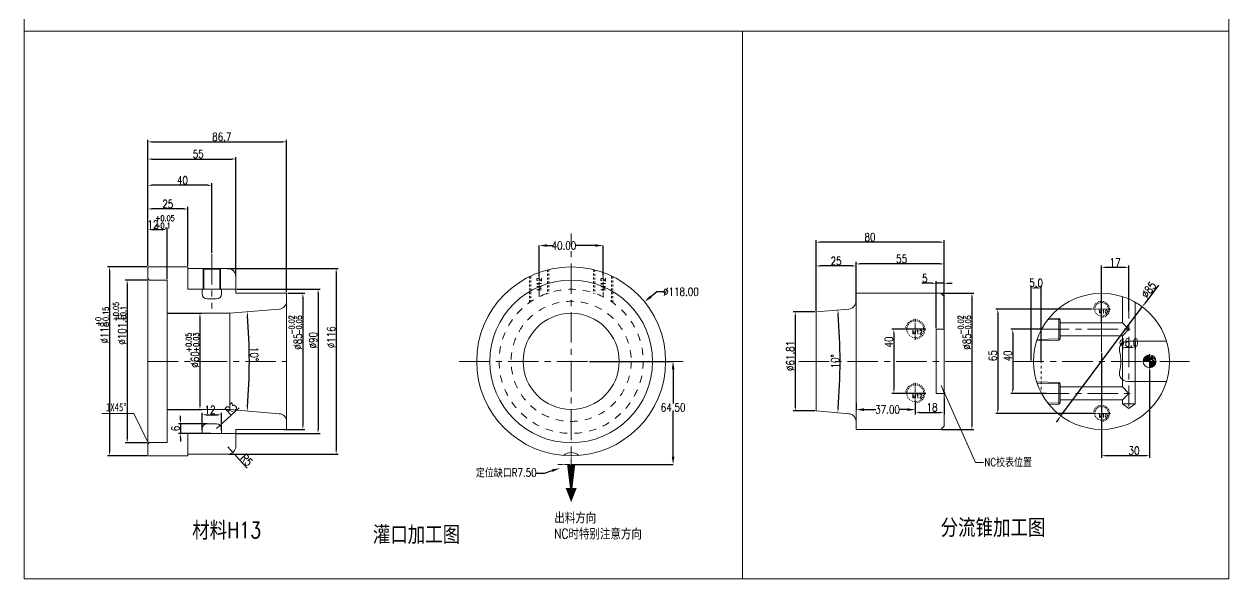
# Model space of a CAD drawing. Header units: millimetres. Extents: x 4 to 4769, y -754 to 1427.
# Drawn here: x 553 to 1306, y 662 to 1008 of the extents above; entities that cross this region are included whole.
import ezdxf

# ---------------------------------------------------------------- set-up
doc = ezdxf.new("R2010")
doc.units = ezdxf.units.MM
doc.header["$LTSCALE"] = 16.334999
doc.linetypes.add('CENTER', pattern=[0.6, 0.375, -0.075, 0.075, -0.075])
doc.linetypes.add('HIDDEN', pattern=[0.2, 0.1, -0.1])
doc.layers.get('0').update_dxf_attribs({"lineweight": 18})
for name, color, linetype, lineweight in [('cool', 153, 'HIDDEN', 9), ('DEFAULT_2', 8, 'HIDDEN', 18), ('dim', 82, 'Continuous', 9), ('epin', 13, 'Continuous', 9), ('moldbase', 7, 'Continuous', 20), ('screw', 33, 'Continuous', 13)]:
    doc.layers.add(name, color=color, linetype=linetype, lineweight=lineweight)
doc.styles.get("Standard").update_dxf_attribs({"font": 'txt.shx', "width": 0.8})
doc.styles.add('TXT', font='txt.shx', dxfattribs={"bigfont": 'gbcbig.shx'})
doc.styles.add('TXT05', font='txt.shx', dxfattribs={"width": 0.5, "bigfont": 'gbcbig.shx'})
doc.dimstyles.new('ISO-25', dxfattribs={"dimtxt": 2.5, "dimasz": 2.5, "dimexe": 1.25, "dimexo": 0.625, "dimtad": 1, "dimdsep": 46, "dimtxsty": 'Standard', "dimcen": 2.5, "dimdle": 5, "dimadec": 0, "dimazin": 0, "dimtfac": 1, "dimtmove": 0, "dimatfit": 3, "dimfxl": 0, "dimarcsym": 0})
doc.dimstyles.get("Standard").update_dxf_attribs({"dimtxt": 0.15625, "dimasz": 0.1875, "dimexe": 0.125, "dimexo": 0.0625, "dimtad": 0, "dimtih": 1, "dimtoh": 1, "dimdsep": 46, "dimtxsty": 'Standard', "dimcen": 0.09, "dimdle": 0.375, "dimadec": 0, "dimazin": 0, "dimtfac": 1, "dimtofl": 0, "dimtmove": 0, "dimatfit": 3, "dimfxl": 0, "dimtolj": 1, "dimarcsym": 0})

# ---------------------------------------------------------------- blocks, each defined once
blk = doc.blocks.new('screw_m10_g')
at = {"layer": 'screw', "color": 1, "linetype": 'CENTER', "ltscale": 0.310989}
for p, q in [((-5.5, 0), (5.5, 0)), ((0, -5.5), (0, 5.5))]:
    blk.add_line(p, q, dxfattribs=at)
at = {"layer": 'screw', "linetype": 'HIDDEN', "ltscale": 0.310989}
blk.add_circle((0, 0), 4.25, dxfattribs=at)
at = {"layer": 'screw', "color": 92, "linetype": 'HIDDEN', "ltscale": 0.310989}
blk.add_arc((0, 0), 5, 270, 180, dxfattribs=at)
at = {"layer": 'screw', "color": 6, "style": 'TXT'}
blk.add_text('M10', height=2, dxfattribs=at).set_placement((-1.7, -2.5))
blk = doc.blocks.new('screw_m12_g')
at = {"layer": 'screw', "color": 1, "linetype": 'CENTER', "ltscale": 0.373186}
for p, q in [((-6.6, 0), (6.6, 0)), ((0, -6.6), (0, 6.6))]:
    blk.add_line(p, q, dxfattribs=at)
at = {"layer": 'screw', "color": 33, "linetype": 'HIDDEN', "ltscale": 0.373186}
blk.add_circle((0, 0), 5.25, dxfattribs=at)
at = {"layer": 'screw', "color": 92, "linetype": 'HIDDEN', "ltscale": 0.373186}
blk.add_arc((0, 0), 6, 270, 180, dxfattribs=at)
at = {"layer": 'screw', "color": 6, "style": 'TXT'}
blk.add_text('M12', height=2.4, dxfattribs=at).set_placement((-2.04, -3))
blk = doc.blocks.new('*X9')
for points in [[(1112.55, 766.08), (1112.55, 765.25), (1110.05, 765.67)], [(1125.55, 766.08), (1125.55, 765.25), (1128.05, 765.67)]]:
    blk.add_hatch(color=0).paths.add_polyline_path(points, flags=0)
at = {"color": 0, "lineweight": -2}
for p, q in [((1110.05, 771.65), (1110.05, 764.42)), ((1128.05, 774.35), (1128.05, 764.42)), ((1112.55, 765.67), (1125.55, 765.67))]:
    blk.add_line(p, q, dxfattribs=at)
at = {"color": 0, "lineweight": 0, "insert": (1120.55, 768.79), "char_height": 5, "width": 8, "attachment_point": 5}
blk.add_mtext('18', dxfattribs=at)
blk = doc.blocks.new('*X10')
for points in [[(1096.24, 815.02), (1097.07, 815.02), (1096.66, 817.52)], [(1096.24, 780.02), (1097.07, 780.02), (1096.66, 777.52)]]:
    blk.add_hatch(color=0).paths.add_polyline_path(points, flags=0)
at = {"color": 0, "lineweight": -2}
for p, q in [((1115.83, 817.52), (1095.41, 817.52)), ((1096.66, 815.02), (1096.66, 780.02)), ((1115.83, 777.52), (1095.41, 777.52))]:
    blk.add_line(p, q, dxfattribs=at)
at = {"color": 0, "lineweight": 0, "insert": (1093.53, 809.59), "char_height": 5, "width": 10, "attachment_point": 5, "rotation": 90}
blk.add_mtext('40', dxfattribs=at)
blk = doc.blocks.new('*X11')
for points in [[(1228.89, 856.66), (1228.89, 855.83), (1226.39, 856.24)], [(1240.89, 856.66), (1240.89, 855.83), (1243.39, 856.24)]]:
    blk.add_hatch(color=0).paths.add_polyline_path(points, flags=0)
at = {"color": 0, "lineweight": -2}
for p, q in [((1226.39, 821.72), (1226.39, 857.49)), ((1240.89, 856.24), (1228.89, 856.24)), ((1243.39, 828.78), (1243.39, 857.49))]:
    blk.add_line(p, q, dxfattribs=at)
at = {"color": 0, "lineweight": 0, "insert": (1234.89, 859.37), "char_height": 5, "width": 8, "attachment_point": 5}
blk.add_mtext('17', dxfattribs=at)
blk = doc.blocks.new('*X12')
for points in [[(1170.51, 815.02), (1171.34, 815.02), (1170.92, 817.52)], [(1170.51, 780.02), (1171.34, 780.02), (1170.92, 777.52)]]:
    blk.add_hatch(color=0).paths.add_polyline_path(points, flags=0)
at = {"color": 0, "lineweight": -2}
for p, q in [((1188.05, 817.52), (1169.67, 817.52)), ((1170.92, 815.02), (1170.92, 780.02)), ((1191.88, 777.52), (1169.67, 777.52))]:
    blk.add_line(p, q, dxfattribs=at)
at = {"color": 0, "lineweight": 0, "insert": (1167.8, 800.86), "char_height": 5, "width": 10, "attachment_point": 5, "rotation": 90}
blk.add_mtext('40', dxfattribs=at)
blk = doc.blocks.new('*X13')
for points in [[(1228.89, 739.02), (1228.89, 738.19), (1226.39, 738.6)], [(1253.89, 739.02), (1253.89, 738.19), (1256.39, 738.6)]]:
    blk.add_hatch(color=0).paths.add_polyline_path(points, flags=0)
at = {"color": 0, "lineweight": -2}
for p, q in [((1226.39, 802.86), (1226.39, 737.35)), ((1256.39, 792.5), (1256.39, 737.35)), ((1253.89, 738.6), (1228.89, 738.6))]:
    blk.add_line(p, q, dxfattribs=at)
at = {"color": 0, "lineweight": 0, "insert": (1246.69, 741.73), "char_height": 5, "width": 9.1429, "attachment_point": 5}
blk.add_mtext('30', dxfattribs=at)
blk = doc.blocks.new('*X14')
for points in [[(1161.16, 827.52), (1162, 827.52), (1161.58, 830.02)], [(1161.16, 767.52), (1162, 767.52), (1161.58, 765.02)]]:
    blk.add_hatch(color=0).paths.add_polyline_path(points, flags=0)
at = {"color": 0, "lineweight": -2}
for p, q in [((1220.27, 830.02), (1160.33, 830.02)), ((1161.58, 827.52), (1161.58, 767.52)), ((1220.77, 765.02), (1160.33, 765.02))]:
    blk.add_line(p, q, dxfattribs=at)
at = {"color": 0, "lineweight": 0, "insert": (1158.46, 801.06), "char_height": 5, "width": 10, "attachment_point": 5, "rotation": 90}
blk.add_mtext('65', dxfattribs=at)
blk = doc.blocks.new('*X15')
for points in [[(1241.89, 806.53), (1241.89, 805.7), (1239.39, 806.11)], [(1244.89, 806.53), (1244.89, 805.7), (1247.39, 806.11)]]:
    blk.add_hatch(color=0).paths.add_polyline_path(points, flags=0)
at = {"color": 0, "lineweight": -2}
for p, q in [((1239.39, 810.56), (1239.39, 804.86)), ((1244.89, 806.11), (1241.89, 806.11)), ((1247.39, 810.14), (1247.39, 804.86))]:
    blk.add_line(p, q, dxfattribs=at)
at = {"color": 0, "lineweight": 0, "insert": (1243.39, 809.24), "char_height": 5, "width": 19.4286, "attachment_point": 5}
blk.add_mtext('%%C6.0', dxfattribs=at)
blk = doc.blocks.new('*X16')
for points in [[(1075.55, 858.81), (1075.55, 857.97), (1073.05, 858.39)], [(1125.56, 858.81), (1125.56, 857.97), (1128.06, 858.39)]]:
    blk.add_hatch(color=0).paths.add_polyline_path(points, flags=0)
at = {"color": 0, "lineweight": -2}
for p, q in [((1073.05, 839.65), (1073.05, 859.64)), ((1125.56, 858.39), (1075.55, 858.39)), ((1128.06, 839.76), (1128.06, 859.64))]:
    blk.add_line(p, q, dxfattribs=at)
at = {"color": 0, "lineweight": 0, "insert": (1101.51, 861.52), "char_height": 5, "width": 8.5714, "attachment_point": 5}
blk.add_mtext('55', dxfattribs=at)
blk = doc.blocks.new('*X17')
for points in [[(1050.55, 872.39), (1050.55, 871.55), (1048.05, 871.97)], [(1125.56, 872.39), (1125.56, 871.55), (1128.06, 871.97)]]:
    blk.add_hatch(color=0).paths.add_polyline_path(points, flags=0)
at = {"color": 0, "lineweight": -2}
for p, q in [((1048.05, 829.05), (1048.05, 873.22)), ((1128.06, 839.76), (1128.06, 873.22)), ((1125.56, 871.97), (1050.55, 871.97))]:
    blk.add_line(p, q, dxfattribs=at)
at = {"color": 0, "lineweight": 0, "insert": (1081.74, 875.09), "char_height": 5, "width": 9.7143, "attachment_point": 5}
blk.add_mtext('80', dxfattribs=at)
blk = doc.blocks.new('*X18')
for points in [[(1050.55, 857.52), (1050.55, 856.69), (1048.05, 857.11)], [(1070.55, 857.52), (1070.55, 856.69), (1073.05, 857.11)]]:
    blk.add_hatch(color=0).paths.add_polyline_path(points, flags=0)
at = {"color": 0, "lineweight": -2}
for p, q in [((1048.05, 829.05), (1048.05, 858.36)), ((1073.05, 834.48), (1073.05, 858.36)), ((1070.55, 857.11), (1050.55, 857.11))]:
    blk.add_line(p, q, dxfattribs=at)
at = {"color": 0, "lineweight": 0, "insert": (1060.55, 860.23), "char_height": 5, "width": 9.1429, "attachment_point": 5}
blk.add_mtext('25', dxfattribs=at)
blk = doc.blocks.new('*X19')
for points in [[(1061.44, 827.09), (1062.27, 827.16), (1061.64, 829.62)], [(1062.27, 767.88), (1061.44, 767.95), (1061.64, 765.43)]]:
    blk.add_hatch(color=0).paths.add_polyline_path(points, flags=0)
at = {"color": 0, "lineweight": -2}
blk.add_arc((694.79, 797.52), 368.25, 355.38898, 4.61102, dxfattribs=at)
at = {"color": 0, "lineweight": 0, "insert": (1059.92, 797.52), "char_height": 5, "width": 12, "attachment_point": 5, "rotation": 90}
blk.add_mtext('10%%D', dxfattribs=at)
blk = doc.blocks.new('*X23')
at = {"color": 0, "lineweight": 0, "char_height": 5, "attachment_point": 1, "rotation": 90}
for s, insert, width in [('{\\H0.7x;-0.02}', (1136.62, 814.15), 31.2), ('{\\H0.7x;-0.05}', (1141.29, 814.15), 31.2), ('%%C85', (1139.79, 804.72), 68.9143)]:
    blk.add_mtext(s, dxfattribs=dict(at, insert=insert, width=width))
blk = doc.blocks.new('*X22')
for points in [[(1145, 837.52), (1145.83, 837.52), (1145.41, 840.02)], [(1145, 757.52), (1145.83, 757.52), (1145.41, 755.02)]]:
    blk.add_hatch(color=0).paths.add_polyline_path(points, flags=0)
at = {"color": 0, "lineweight": -2}
for p, q in [((1126.68, 840.02), (1146.66, 840.02)), ((1145.41, 837.52), (1145.41, 757.52)), ((1126.68, 755.02), (1146.66, 755.02))]:
    blk.add_line(p, q, dxfattribs=at)
at = {"color": 0, "lineweight": 0}
blk.add_blockref('*X23', (0, 0), dxfattribs=at)
blk = doc.blocks.new('*X24')
at = {"layer": 'dim', "linetype": 'Continuous'}
blk.add_hatch(color=0, dxfattribs=at).paths.add_polyline_path([(-26.38, 48.06), (-23.78, 43.75), (-24.92, 43.24)], flags=0)
at = {"layer": 'dim', "color": 0, "linetype": 'Continuous'}
for p, q in [((-26.38, 48.06), (-5, 0)), ((-5, 0), (0, 0))]:
    blk.add_line(p, q, dxfattribs=at)
at = {"layer": 'dim', "color": 0}
blk.add_line((0, 0), (0, 0), dxfattribs=at)
blk = doc.blocks.new('*X26')
for points in [[(1120.55, 846.67), (1120.55, 845.84), (1123.05, 846.26)], [(1130.56, 846.67), (1130.56, 845.84), (1128.06, 846.26)]]:
    blk.add_hatch(color=0).paths.add_polyline_path(points, flags=0)
at = {"color": 0, "lineweight": -2}
for p, q in [((1120.55, 846.26), (1114.05, 846.26)), ((1123.05, 818.15), (1123.05, 847.51)), ((1128.06, 846.26), (1123.05, 846.26)), ((1128.06, 818.15), (1128.06, 847.51)), ((1130.56, 846.26), (1133.06, 846.26))]:
    blk.add_line(p, q, dxfattribs=at)
at = {"color": 0, "lineweight": 0, "insert": (1116.01, 849.38), "char_height": 5, "width": 3.4286, "attachment_point": 5}
blk.add_mtext('5', dxfattribs=at)
blk = doc.blocks.new('*X27')
for points in [[(1184.89, 843.76), (1184.89, 842.92), (1182.39, 843.34)], [(1186.2, 843.76), (1186.2, 842.92), (1188.7, 843.34)]]:
    blk.add_hatch(color=0).paths.add_polyline_path(points, flags=0)
at = {"color": 0, "lineweight": -2}
for p, q in [((1182.39, 798.15), (1182.39, 844.59)), ((1186.2, 843.34), (1184.89, 843.34)), ((1188.7, 798.15), (1188.7, 844.59))]:
    blk.add_line(p, q, dxfattribs=at)
at = {"color": 0, "lineweight": 0, "insert": (1185.54, 846.47), "char_height": 5, "width": 10.8571, "attachment_point": 5}
blk.add_mtext('5.0', dxfattribs=at)
blk = doc.blocks.new('*X28')
blk.add_hatch(color=6).paths.add_polyline_path([(882.88, 730.04), (883.38, 728.45), (887.89, 730.75)], flags=0)
at = {"color": 6, "lineweight": -2}
for p, q in [((873.36, 727.73), (878.36, 727.73)), ((878.36, 727.73), (883.13, 729.24))]:
    blk.add_line(p, q, dxfattribs=at)
at = {"color": 3, "insert": (854.5, 727.73), "char_height": 5, "width": 67.0857, "attachment_point": 5}
blk.add_mtext('定位缺口R7.50', dxfattribs=at)
blk = doc.blocks.new('*X29')
for points in [[(957.89, 792.52), (959.55, 792.52), (958.72, 797.52)], [(957.89, 738.02), (959.55, 738.02), (958.72, 733.02)]]:
    blk.add_hatch(color=6).paths.add_polyline_path(points, flags=0)
at = {"color": 6, "lineweight": -2}
for p, q in [((906.56, 797.52), (958.72, 797.52)), ((958.72, 792.52), (958.72, 771.18)), ((958.72, 738.02), (958.72, 766.18)), ((895.04, 733.02), (958.72, 733.02))]:
    blk.add_line(p, q, dxfattribs=at)
at = {"color": 3, "insert": (958.72, 768.68), "char_height": 5, "width": 22.2857, "attachment_point": 5}
blk.add_mtext('64.50', dxfattribs=at)
blk = doc.blocks.new('*X30')
for points in [[(880.04, 870.69), (880.04, 869.03), (875.04, 869.86)], [(910.04, 870.69), (910.04, 869.03), (915.04, 869.86)]]:
    blk.add_hatch(color=6).paths.add_polyline_path(points, flags=0)
at = {"color": 6, "lineweight": -2}
for p, q in [((875.04, 850.42), (875.04, 869.86)), ((880.04, 869.86), (883.5, 869.86)), ((910.04, 869.86), (897.5, 869.86)), ((915.04, 851.28), (915.04, 869.86))]:
    blk.add_line(p, q, dxfattribs=at)
at = {"color": 3, "insert": (890.5, 869.86), "char_height": 5, "width": 22.8571, "attachment_point": 5}
blk.add_mtext('40.00', dxfattribs=at)
blk = doc.blocks.new('epin_ejp_8')
at = {"layer": 'epin'}
h = blk.add_hatch(dxfattribs=at)
h.set_pattern_fill('_ANSI31', color=123, style=0, pattern_type=0)
h.set_pattern_definition([(135, (0, 0), (-0.44901, -0.44901), [])])
edge = h.paths.add_edge_path(flags=0)
edge.add_arc((0, 0), 4, 90, 180)
edge.add_line((-4, 0), (0, 0))
edge.add_line((0, 0), (0, 4))
edge = h.paths.add_edge_path(flags=0)
edge.add_line((4, 0), (0, 0))
edge.add_line((0, 0), (0, -4))
edge.add_arc((0, 0), 4, 270, 360)
at = {"layer": 'epin', "color": 1, "linetype": 'CENTER', "ltscale": 0.248791}
for p, q in [((-4.4, 0), (4.4, 0)), ((0, -4.4), (0, 4.4))]:
    blk.add_line(p, q, dxfattribs=at)
at = {"layer": 'epin'}
blk.add_circle((0, 0), 4, dxfattribs=at)
at = {"layer": 'epin', "color": 6, "style": 'TXT05', "width": 0.5}
blk.add_text('%%C8', height=2.8, dxfattribs=at).set_placement((0.16, 0.4))
blk = doc.blocks.new('*X55')
at = {"color": 0, "lineweight": 0, "char_height": 5, "attachment_point": 1, "rotation": 90}
for s, insert, width in [('{\\H0.7x;-0.02}', (718.63, 814.15), 31.2), ('{\\H0.7x;-0.05}', (723.29, 814.15), 31.2), ('%%C85', (721.79, 804.72), 68.9143)]:
    blk.add_mtext(s, dxfattribs=dict(at, insert=insert, width=width))
blk = doc.blocks.new('*X54')
for points in [[(727, 837.52), (727.83, 837.52), (727.42, 840.02)], [(727, 757.52), (727.83, 757.52), (727.42, 755.02)]]:
    blk.add_hatch(color=0).paths.add_polyline_path(points, flags=0)
at = {"color": 0, "lineweight": -2}
for p, q in [((718.03, 840.02), (728.67, 840.02)), ((727.42, 837.52), (727.42, 757.52)), ((715.69, 755.02), (728.67, 755.02))]:
    blk.add_line(p, q, dxfattribs=at)
at = {"color": 0, "lineweight": 0}
blk.add_blockref('*X55', (0, 0), dxfattribs=at)
blk = doc.blocks.new('*X57')
at = {"color": 0, "lineweight": 0, "char_height": 5, "attachment_point": 1, "rotation": 90}
for s, insert, width in [('{\\H0.7x;+0.05}', (608.84, 822.46), 30.4), ('{\\H0.7x;+0.1}', (613.51, 822.46), 30.4), ('%%C101.6', (612.01, 807.88), 88.6857)]:
    blk.add_mtext(s, dxfattribs=dict(at, insert=insert, width=width))
blk = doc.blocks.new('*X56')
for points in [[(617.22, 845.82), (618.05, 845.82), (617.64, 848.32)], [(617.22, 749.22), (618.05, 749.22), (617.64, 746.72)]]:
    blk.add_hatch(color=0).paths.add_polyline_path(points, flags=0)
at = {"color": 0, "lineweight": -2}
for p, q in [((629.92, 848.32), (616.39, 848.32)), ((617.64, 845.82), (617.64, 749.22)), ((629.92, 746.72), (616.39, 746.72))]:
    blk.add_line(p, q, dxfattribs=at)
at = {"color": 0, "lineweight": 0}
blk.add_blockref('*X57', (0, 0), dxfattribs=at)
blk = doc.blocks.new('*X59')
at = {"color": 0, "lineweight": 0, "char_height": 5, "attachment_point": 1}
for s, insert, width in [('{\\H0.7x;+0.05}', (635.18, 888.69), 30.4), ('12', (630.32, 885.52), 49.8286), ('{\\H0.7x;+0.1}', (635.18, 884.02), 30.4)]:
    blk.add_mtext(s, dxfattribs=dict(at, insert=insert, width=width))
blk = doc.blocks.new('*X58')
for points in [[(633.05, 880.31), (633.05, 879.48), (630.55, 879.89)], [(640.05, 880.31), (640.05, 879.48), (642.55, 879.89)]]:
    blk.add_hatch(color=0).paths.add_polyline_path(points, flags=0)
at = {"color": 0, "lineweight": -2}
for p, q in [((630.55, 863.15), (630.55, 881.14)), ((642.55, 848.95), (642.55, 881.14)), ((633.05, 879.89), (640.05, 879.89))]:
    blk.add_line(p, q, dxfattribs=at)
at = {"color": 0, "lineweight": 0}
blk.add_blockref('*X59', (0, 0), dxfattribs=at)
blk = doc.blocks.new('*X60')
for points in [[(633.05, 924.31), (633.05, 923.48), (630.55, 923.9)], [(683.05, 924.31), (683.05, 923.48), (685.55, 923.9)]]:
    blk.add_hatch(color=0).paths.add_polyline_path(points, flags=0)
at = {"color": 0, "lineweight": -2}
for p, q in [((630.55, 863.15), (630.55, 925.15)), ((633.05, 923.9), (683.05, 923.9)), ((685.55, 851.15), (685.55, 925.15))]:
    blk.add_line(p, q, dxfattribs=at)
at = {"color": 0, "lineweight": 0, "insert": (662.02, 927.02), "char_height": 5, "width": 8.5714, "attachment_point": 5}
blk.add_mtext('55', dxfattribs=at)
blk = doc.blocks.new('*X62')
at = {"color": 0, "lineweight": 0, "char_height": 5, "attachment_point": 1, "rotation": 90}
for s, insert, width in [('{\\H0.7x;-0.15}', (602.52, 819.46), 28), ('{\\H0.7x;+0}', (597.85, 819.46), 28), ('%%C118', (601.02, 808.61), 71.4286)]:
    blk.add_mtext(s, dxfattribs=dict(at, insert=insert, width=width))
blk = doc.blocks.new('*X61')
for points in [[(606.23, 854.02), (607.06, 854.02), (606.64, 856.52)], [(606.23, 741.02), (607.06, 741.02), (606.64, 738.52)]]:
    blk.add_hatch(color=0).paths.add_polyline_path(points, flags=0)
at = {"color": 0, "lineweight": -2}
for p, q in [((629.92, 856.52), (605.39, 856.52)), ((606.64, 854.02), (606.64, 741.02)), ((629.92, 738.52), (605.39, 738.52))]:
    blk.add_line(p, q, dxfattribs=at)
at = {"color": 0, "lineweight": 0}
blk.add_blockref('*X62', (0, 0), dxfattribs=at)
blk = doc.blocks.new('*X64')
at = {"color": 0, "lineweight": 0, "char_height": 5, "attachment_point": 1, "rotation": 90}
for s, insert, width in [('{\\H0.7x;+0.05}', (654.33, 803.26), 30.4), ('{\\H0.7x;+0.03}', (659, 803.26), 30.4), ('%%C60', (657.5, 793.54), 69.2571)]:
    blk.add_mtext(s, dxfattribs=dict(at, insert=insert, width=width))
blk = doc.blocks.new('*X63')
for points in [[(662.71, 825.02), (663.54, 825.02), (663.13, 827.52)], [(662.71, 770.02), (663.54, 770.02), (663.13, 767.52)]]:
    blk.add_hatch(color=0).paths.add_polyline_path(points, flags=0)
at = {"color": 0, "lineweight": -2}
for p, q in [((643.17, 827.52), (664.38, 827.52)), ((663.13, 825.02), (663.13, 770.02)), ((643.17, 767.52), (664.38, 767.52))]:
    blk.add_line(p, q, dxfattribs=at)
at = {"color": 0, "lineweight": 0}
blk.add_blockref('*X64', (0, 0), dxfattribs=at)
blk = doc.blocks.new('*X65')
blk.add_hatch(color=0).paths.add_polyline_path([(685.93, 738.79), (685.32, 738.22), (683.94, 740.34)], flags=0)
at = {"color": 0, "lineweight": -2}
for p, q in [((680.55, 744.02), (683.94, 740.34)), ((692.68, 730.84), (685.63, 738.5))]:
    blk.add_line(p, q, dxfattribs=at)
at = {"color": 0, "lineweight": 0, "insert": (692.3, 735.87), "char_height": 5, "width": 13.5495, "attachment_point": 5, "rotation": 312.62046}
blk.add_mtext('R5', dxfattribs=at)
blk = doc.blocks.new('*X66')
for points in [[(736.5, 840.02), (737.33, 840.02), (736.91, 842.52)], [(736.5, 755.02), (737.33, 755.02), (736.91, 752.52)]]:
    blk.add_hatch(color=0).paths.add_polyline_path(points, flags=0)
at = {"color": 0, "lineweight": -2}
for p, q in [((686.17, 842.52), (738.16, 842.52)), ((736.91, 840.02), (736.91, 755.02)), ((685.57, 752.52), (738.16, 752.52))]:
    blk.add_line(p, q, dxfattribs=at)
at = {"color": 0, "lineweight": 0, "insert": (733.79, 810.72), "char_height": 5, "width": 17.7143, "attachment_point": 5, "rotation": 90}
blk.add_mtext('%%C90', dxfattribs=at)
blk = doc.blocks.new('*X67')
for points in [[(633.05, 893.13), (633.05, 892.29), (630.55, 892.71)], [(653.05, 893.13), (653.05, 892.29), (655.55, 892.71)]]:
    blk.add_hatch(color=0).paths.add_polyline_path(points, flags=0)
at = {"color": 0, "lineweight": -2}
for p, q in [((630.55, 863.15), (630.55, 893.96)), ((653.05, 892.71), (633.05, 892.71)), ((655.55, 857.15), (655.55, 893.96))]:
    blk.add_line(p, q, dxfattribs=at)
at = {"color": 0, "lineweight": 0, "insert": (643.05, 895.83), "char_height": 5, "width": 9.1429, "attachment_point": 5}
blk.add_mtext('25', dxfattribs=at)
blk = doc.blocks.new('*X68')
for points in [[(747.81, 853.02), (748.65, 853.02), (748.23, 855.52)], [(747.81, 742.02), (748.65, 742.02), (748.23, 739.52)]]:
    blk.add_hatch(color=0).paths.add_polyline_path(points, flags=0)
at = {"color": 0, "lineweight": -2}
for p, q in [((680.1, 855.52), (749.48, 855.52)), ((748.23, 853.02), (748.23, 742.02)), ((681.17, 739.52), (749.48, 739.52))]:
    blk.add_line(p, q, dxfattribs=at)
at = {"color": 0, "lineweight": 0, "insert": (745.11, 812.55), "char_height": 5, "width": 20, "attachment_point": 5, "rotation": 90}
blk.add_mtext('%%C116', dxfattribs=at)
blk = doc.blocks.new('*X69')
at = {"linetype": 'Continuous'}
blk.add_hatch(color=0, dxfattribs=at).paths.add_polyline_path([(29.26, -18.65), (29.15, -18.49), (29.19, -18.47)], flags=0)
at = {"color": 0, "linetype": 'Continuous'}
for p, q in [((20.12, 0), (0, 0)), ((29.26, -18.65), (20.12, 0))]:
    blk.add_line(p, q, dxfattribs=at)
at = {"color": 0}
blk.add_line((0, 0), (0, 0), dxfattribs=at)
blk = doc.blocks.new('*X70')
for points in [[(633.05, 935.05), (633.05, 934.21), (630.55, 934.63)], [(714.75, 935.05), (714.75, 934.21), (717.25, 934.63)]]:
    blk.add_hatch(color=0).paths.add_polyline_path(points, flags=0)
at = {"color": 0, "lineweight": -2}
for p, q in [((630.55, 857.15), (630.55, 935.88)), ((633.05, 934.63), (714.75, 934.63)), ((717.25, 840.65), (717.25, 935.88))]:
    blk.add_line(p, q, dxfattribs=at)
at = {"color": 0, "lineweight": 0, "insert": (676.76, 937.76), "char_height": 5, "width": 17.1429, "attachment_point": 5}
blk.add_mtext('86.7', dxfattribs=at)
blk = doc.blocks.new('*X71')
for points in [[(633.05, 907.91), (633.05, 907.08), (630.55, 907.5)], [(668.05, 907.91), (668.05, 907.08), (670.55, 907.5)]]:
    blk.add_hatch(color=0).paths.add_polyline_path(points, flags=0)
at = {"color": 0, "lineweight": -2}
for p, q in [((630.55, 872.83), (630.55, 908.75)), ((668.05, 907.5), (633.05, 907.5)), ((670.55, 865.23), (670.55, 908.75))]:
    blk.add_line(p, q, dxfattribs=at)
at = {"color": 0, "lineweight": 0, "insert": (652.21, 910.62), "char_height": 5, "width": 9.7143, "attachment_point": 5}
blk.add_mtext('40', dxfattribs=at)
blk = doc.blocks.new('*X72')
for points in [[(667.05, 764.56), (667.05, 763.73), (664.55, 764.14)], [(674.05, 764.56), (674.05, 763.73), (676.55, 764.14)]]:
    blk.add_hatch(color=0).paths.add_polyline_path(points, flags=0)
at = {"color": 0, "lineweight": -2}
for p, q in [((664.55, 754.4), (664.55, 765.39)), ((667.05, 764.14), (674.05, 764.14)), ((676.55, 754.4), (676.55, 765.39))]:
    blk.add_line(p, q, dxfattribs=at)
at = {"color": 0, "lineweight": 0, "insert": (669.45, 767.27), "char_height": 5, "width": 8, "attachment_point": 5}
blk.add_mtext('12', dxfattribs=at)
blk = doc.blocks.new('*X73')
for points in [[(650.49, 761.02), (651.33, 761.02), (650.91, 758.52)], [(650.49, 750.02), (651.33, 750.02), (650.91, 752.52)]]:
    blk.add_hatch(color=0).paths.add_polyline_path(points, flags=0)
at = {"color": 0, "lineweight": -2}
for p, q in [((650.91, 761.02), (650.91, 763.52)), ((667.71, 758.52), (649.66, 758.52)), ((650.91, 758.52), (650.91, 752.52)), ((669.92, 752.52), (649.66, 752.52)), ((650.91, 750.02), (650.91, 747.52))]:
    blk.add_line(p, q, dxfattribs=at)
at = {"color": 0, "lineweight": 0, "insert": (647.79, 755.52), "char_height": 5, "width": 10, "attachment_point": 5, "rotation": 90}
blk.add_mtext('6', dxfattribs=at)
blk = doc.blocks.new('*X74')
blk.add_hatch(color=0).paths.add_polyline_path([(677.31, 759.56), (677.87, 758.95), (675.75, 757.56)], flags=0)
at = {"color": 0, "lineweight": -2}
for p, q in [((687.62, 768.5), (677.59, 759.25)), ((673.55, 755.52), (675.75, 757.56))]:
    blk.add_line(p, q, dxfattribs=at)
at = {"color": 0, "lineweight": 0, "insert": (682.59, 768.11), "char_height": 5, "width": 13.5006, "attachment_point": 5, "rotation": 42.68949}
blk.add_mtext('R3', dxfattribs=at)
blk = doc.blocks.new('*X75')
for points in [[(692.43, 825.94), (693.26, 826.01), (692.63, 828.46)], [(693.26, 769.04), (692.43, 769.11), (692.63, 766.58)]]:
    blk.add_hatch(color=0).paths.add_polyline_path(points, flags=0)
at = {"color": 0, "lineweight": -2}
blk.add_arc((338.99, 797.52), 354.99, 355.4035, 4.5965, dxfattribs=at)
at = {"color": 0, "lineweight": 0, "insert": (697.08, 802.08), "char_height": 5, "width": 12, "attachment_point": 5, "rotation": 270.72863}
blk.add_mtext('10%%D', dxfattribs=at)
blk = doc.blocks.new('*X76')
for points in [[(1034.66, 825.93), (1035.49, 825.93), (1035.08, 828.43)], [(1034.66, 769.12), (1035.49, 769.12), (1035.08, 766.62)]]:
    blk.add_hatch(color=0).paths.add_polyline_path(points, flags=0)
at = {"color": 0, "lineweight": -2}
for p, q in [((1047.43, 828.43), (1033.83, 828.43)), ((1035.08, 825.93), (1035.08, 769.12)), ((1047.43, 766.62), (1033.83, 766.62))]:
    blk.add_line(p, q, dxfattribs=at)
at = {"color": 0, "lineweight": 0, "insert": (1031.95, 800.89), "char_height": 5, "width": 27.4286, "attachment_point": 5, "rotation": 90}
blk.add_mtext('%%C61.81', dxfattribs=at)
blk = doc.blocks.new('*X77')
blk.add_hatch(color=6).paths.add_polyline_path([(944.21, 838.5), (945.26, 837.21), (940.85, 834.71)], flags=0)
at = {"color": 6, "lineweight": -2}
for p, q in [((948.62, 841.01), (944.73, 837.86)), ((953.62, 841.01), (948.62, 841.01))]:
    blk.add_line(p, q, dxfattribs=at)
at = {"color": 3, "insert": (963.62, 841.01), "char_height": 5, "width": 33.1429, "attachment_point": 5}
blk.add_mtext('%%C118.00', dxfattribs=at)
blk = doc.blocks.new('*X78')
for points in [[(1253.01, 833.81), (1253.67, 833.31), (1251.84, 831.56)], [(1199.11, 761.73), (1199.78, 761.23), (1200.94, 763.49)]]:
    blk.add_hatch(color=0).paths.add_polyline_path(points, flags=0)
at = {"color": 0, "lineweight": -2}
for p, q in [((1261.97, 845.11), (1253.34, 833.56)), ((1200.94, 763.49), (1251.84, 831.56)), ((1199.44, 761.48), (1197.95, 759.48))]:
    blk.add_line(p, q, dxfattribs=at)
at = {"color": 0, "lineweight": 0, "insert": (1255.9, 842.21), "char_height": 5, "width": 18.2745, "attachment_point": 5, "rotation": 53.21294}
blk.add_mtext('%%C85', dxfattribs=at)
blk = doc.blocks.new('*X79')
for points in [[(1078.05, 768.2), (1078.05, 766.54), (1073.05, 767.37)], [(1105.05, 768.2), (1105.05, 766.54), (1110.05, 767.37)]]:
    blk.add_hatch(color=4).paths.add_polyline_path(points, flags=0)
at = {"color": 4, "lineweight": -2}
for p, q in [((1073.05, 771.51), (1073.05, 767.37)), ((1110.05, 768.03), (1110.05, 767.37)), ((1078.05, 767.37), (1085.4, 767.37)), ((1105.05, 767.37), (1100.06, 767.37))]:
    blk.add_line(p, q, dxfattribs=at)
at = {"color": 6, "insert": (1092.73, 767.37), "char_height": 5, "width": 22.2857, "attachment_point": 5}
blk.add_mtext('37.00', dxfattribs=at)

msp = doc.modelspace()

# ---------------------------------------------------------------- linework, layer by layer
for p, q in [((553.254, 1003.715), (1305.967, 1003.715)), ((1001.993, 1003.715), (1001.993, 661.619)), ((630.55, 856.523), (655.55, 856.523)), ((630.55, 856.523), (630.55, 849.323)), ((655.55, 856.523), (655.55, 842.523)), ((680.55, 855.523), (655.55, 855.523)), ((665.15, 855.523), (665.15, 842.523)), ((665.15, 855.523), (665.65, 855.023)), ((665.65, 855.523), (665.65, 842.523)), ((665.65, 855.023), (675.45, 855.023)), ((675.45, 855.523), (675.45, 842.523)), ((675.95, 855.523), (675.45, 855.023)), ((675.95, 855.523), (675.95, 842.523)), ((630.55, 849.323), (631.55, 848.323)), ((630.55, 849.323), (630.55, 745.723)), ((642.55, 848.323), (631.55, 848.323)), ((642.55, 848.323), (642.55, 827.523)), ((685.55, 850.523), (685.55, 840.023)), ((655.55, 842.523), (685.55, 842.523)), ((664.55, 842.523), (664.55, 839.523)), ((667.55, 836.523), (673.55, 836.523)), ((676.55, 842.523), (676.55, 839.523)), ((685.55, 840.023), (717.25, 840.023)), ((717.25, 840.023), (717.25, 755.023)), ((1126.053, 840.022), (1128.053, 838.022)), ((1128.053, 838.022), (1128.053, 757.023)), ((1239.391, 837.986), (1239.391, 821.523)), ((681.893, 827.523), (712.685, 830.217)), ((1048.053, 828.429), (1068.489, 830.217)), ((1048.053, 828.429), (1048.053, 766.616)), ((1247.391, 834.472), (1247.391, 771.023)), ((642.55, 827.523), (681.893, 827.523)), ((642.55, 827.523), (642.55, 767.523)), ((681.893, 827.523), (681.893, 767.523)), ((1192.51, 823.68), (1200.554, 823.428)), ((1199.698, 824.284), (1193.123, 824.49)), ((1200.554, 823.428), (1199.698, 824.284)), ((1199.698, 824.284), (1199.698, 810.761)), ((1200.554, 811.617), (1200.554, 823.428)), ((1200.554, 821.523), (1239.391, 821.523)), ((1239.391, 821.523), (1243.391, 817.523)), ((1123.053, 817.523), (1123.053, 777.523)), ((1123.053, 817.523), (1128.053, 817.523)), ((1200.554, 813.523), (1239.391, 813.523)), ((1239.391, 813.523), (1243.391, 817.523)), ((1239.391, 813.523), (1239.391, 781.523)), ((1185.795, 810.327), (1199.698, 810.761)), ((1186.059, 811.164), (1200.554, 811.617)), ((1199.698, 810.761), (1200.554, 811.617)), ((1185.795, 784.719), (1199.698, 784.284)), ((1186.059, 783.881), (1200.554, 783.428)), ((1199.698, 784.284), (1200.554, 783.428)), ((1199.698, 770.761), (1199.698, 784.284)), ((1200.554, 783.428), (1200.554, 771.617)), ((1123.053, 777.523), (1128.053, 777.523)), ((1200.554, 781.523), (1239.391, 781.523)), ((1239.391, 781.523), (1243.391, 777.523)), ((1239.391, 773.523), (1243.391, 777.523)), ((1192.51, 771.366), (1200.554, 771.617)), ((1199.698, 770.761), (1193.123, 770.556)), ((1200.554, 771.617), (1199.698, 770.761)), ((1200.554, 773.523), (1239.391, 773.523)), ((1239.391, 773.523), (1239.391, 771.023)), ((1239.391, 771.023), (1243.391, 768.118)), ((1239.391, 771.023), (1247.391, 771.023)), ((1243.391, 768.118), (1247.391, 771.023)), ((642.55, 746.723), (642.55, 767.523)), ((642.55, 767.523), (681.893, 767.523)), ((681.893, 767.523), (712.685, 764.829)), ((1048.053, 766.616), (1068.489, 764.829)), ((664.55, 752.523), (664.55, 755.523)), ((667.55, 758.523), (673.55, 758.523)), ((676.55, 752.523), (676.55, 755.523)), ((685.55, 755.023), (717.25, 755.023)), ((685.55, 744.523), (685.55, 755.023)), ((1126.052, 755.022), (1073.053, 755.023)), ((1128.053, 757.023), (1126.053, 755.023)), ((631.55, 746.723), (630.55, 745.723)), ((630.55, 738.523), (630.55, 745.723)), ((642.55, 746.723), (631.55, 746.723)), ((655.55, 752.523), (685.55, 752.523)), ((655.55, 752.523), (655.55, 738.523)), ((630.55, 738.523), (655.55, 738.523)), ((680.55, 739.523), (655.55, 739.523))]:
    msp.add_line(p, q)
at = {"color": 0, "lineweight": 0}
for q in [(1073.053, 755.023), (1126.053, 840.022)]:
    msp.add_line((1073.053, 840.023), q, dxfattribs=at)
at = {"color": 2, "linetype": 'Continuous', "lineweight": 15}
for p, q in [((1242.578, 810.023), (1267.011, 810.023)), ((1242.578, 785.023), (1267.011, 785.023))]:
    msp.add_line(p, q, dxfattribs=at)
at = {"color": 1, "linetype": 'CENTER', "ltscale": 0.466483}
for p, q in [((895.043, 724.773), (895.043, 741.273)), ((886.793, 733.023), (903.293, 733.023))]:
    msp.add_line(p, q, dxfattribs=at)
msp.add_lwpolyline([(1305.967, 661.619), (553.254, 661.619), (553.254, 1298.777), (1305.967, 1298.777)], close=True)
msp.add_lwpolyline([(895.043, 709.618, 0, 7.027, 0), (895.043, 718.485, 1.562, 5.075, -0.0000107), (895.043, 733.023, 5.075, 5.075, -0.0207624)], format="xyseb")
for centre, radius in [((895.043, 797.523), 59), ((895.043, 797.523), 50.8), ((1226.391, 797.523), 42.5), ((895.043, 797.523), 30)]:
    msp.add_circle(centre, radius)
for centre, radius, start, end in [((680.55, 850.523), 5, 0, 90), ((667.55, 839.523), 3, 180, 270), ((673.55, 839.523), 3, 270, 0), ((712.25, 835.198), 5, 275, 0), ((1068.053, 835.197), 5, 275, 0), ((712.25, 759.848), 5, 0, 85), ((1068.053, 759.848), 5, 0, 85), ((667.55, 755.523), 3, 90, 180), ((673.55, 755.523), 3, 0, 90), ((680.55, 744.523), 5, 270, 0), ((895.043, 733.023), 7.5, 49.482425, 130.517575)]:
    msp.add_arc(centre, radius, start, end)
at = {"color": 2, "linetype": 'Continuous', "lineweight": 15}
for centre, radius, start, end in [((1242.578, 805.023), 5, 90, 192.373625), ((1208.391, 797.523), 30, 347.626375, 12.373625), ((1242.578, 790.023), 5, 167.626375, 270)]:
    msp.add_arc(centre, radius, start, end, dxfattribs=at)
at = {"layer": 'cool', "color": 1, "linetype": 'CENTER', "ltscale": 0.621977}
for p, q in [((875.043, 853.029), (875.043, 837.834)), ((915.043, 853.029), (915.043, 837.834))]:
    msp.add_line(p, q, dxfattribs=at)
at = {"layer": 'DEFAULT_2', "color": 8, "linetype": 'HIDDEN'}
msp.add_line((1188.699, 817.523), (1188.699, 777.523), dxfattribs=at)
at = {"layer": 'moldbase', "color": 1, "linetype": 'CENTER', "ltscale": 3.109887}
for p, q in [((895.043, 717.756), (895.043, 877.29)), ((670.55, 864.604), (670.55, 830.542)), ((1226.391, 742.523), (1226.391, 852.523)), ((1243.391, 843.348), (1243.391, 769.22)), ((1187.199, 817.523), (1244.391, 817.523)), ((630.55, 797.523), (717.25, 797.523)), ((825.14, 797.523), (964.946, 797.523)), ((1037.178, 797.523), (1144.986, 797.523)), ((1171.391, 797.523), (1281.391, 797.523)), ((1187.199, 777.523), (1244.391, 777.523))]:
    msp.add_line(p, q, dxfattribs=at)
at = {"layer": 'moldbase', "color": 8, "linetype": 'HIDDEN', "ltscale": 2.798898}
for radius in [45, 37.5]:
    msp.add_circle((895.043, 797.523), radius, dxfattribs=at)
at = {"layer": 'screw', "linetype": 'HIDDEN', "ltscale": 0.746373}
for p, q in [((880.293, 854.649), (880.293, 839.867)), ((909.793, 854.649), (909.793, 839.867)), ((869.793, 850.419), (869.793, 834.771)), ((920.293, 850.419), (920.293, 834.771))]:
    msp.add_line(p, q, dxfattribs=at)
at = {"layer": 'screw', "color": 92, "linetype": 'HIDDEN', "ltscale": 0.746373}
for p, q in [((881.043, 854.838), (881.043, 839.867)), ((909.043, 854.838), (909.043, 839.867)), ((869.043, 850.419), (869.043, 834.251)), ((921.043, 850.419), (921.043, 834.251))]:
    msp.add_line(p, q, dxfattribs=at)
at = {"layer": 'screw', "color": 1, "linetype": 'CENTER', "ltscale": 0.466483}
msp.add_line((875.043, 850.419), (875.043, 839.867), dxfattribs=at)

# ---------------------------------------------------------------- block references
for name, p in [('screw_m10_g', (1226.391, 830.023)), ('screw_m12_g', (1110.053, 817.523)), ('screw_m12_g', (1110.053, 777.523)), ('screw_m10_g', (1226.391, 765.023)), ('*X69', (601.793, 764.869))]:
    msp.add_blockref(name, p)
at = {"layer": 'dim'}
msp.add_blockref('*X24', (1152.625, 734.288), dxfattribs=at)
at = {"layer": 'epin'}
msp.add_blockref('epin_ejp_8', (1256.391, 797.523), dxfattribs=at)

# ---------------------------------------------------------------- texts
at = {"attachment_point": 1}
for s, insert, char_height, width in [('{\\fSimSun|b0|i0|c0|p0;1X45%%D}', (604.381, 771.365), 5, 18.00079), ('出料方向\\P{\\C6;NC时特别注意方向}', (884.528, 702.872), 6, 97.10809), ('分流锥加工图', (1125.834, 698.841), 10, 137.03382), ('材料H13 ', (658.283, 697.148), 10, 125.90825), ('灌口加工图', (771.135, 694.462), 10, 109.63552)]:
    msp.add_mtext(s, dxfattribs=dict(at, insert=insert, char_height=char_height, width=width))
at = {"layer": 'dim', "insert": (1153.125, 734.288), "char_height": 5, "width": 56.53968, "attachment_point": 4}
msp.add_mtext('NC校表位置', dxfattribs=at)
at = {"layer": 'screw', "color": 222, "linetype": 'HIDDEN', "ltscale": 0.746373, "style": 'TXT'}
for p in [(876.543, 841.643), (916.543, 841.643)]:
    msp.add_text('M12', height=3, rotation=90, dxfattribs=at).set_placement(p)

# ---------------------------------------------------------------- dimensions: what is measured, and where the dimension line sits
at = {"color": 6, "lineweight": 0}
for base, p1, p2, picture, middle in [((717.25, 934.631), (630.55, 856.523), (717.25, 840.023), '*X70', (676.756, 934.631)), ((685.55, 923.896), (630.55, 862.523), (685.55, 850.523), '*X60', (662.023, 923.896)), ((630.55, 907.498), (670.55, 864.604), (630.55, 872.208), '*X71', (652.21, 907.498)), ((630.55, 892.709), (655.55, 856.523), (630.55, 862.523), '*X67', (643.05, 892.709)), ((1048.053, 871.969), (1128.055, 839.136), (1048.053, 828.429), '*X17', (1081.744, 871.969)), ((1073.053, 858.391), (1128.055, 839.136), (1073.053, 839.023), '*X16', (1101.507, 858.391)), ((1226.391, 856.243), (1243.391, 828.153), (1226.391, 821.094), '*X11', (1234.891, 856.243)), ((1123.053, 846.256), (1128.055, 817.523), (1123.053, 817.523), '*X26', (1116.011, 846.256)), ((1226.391, 738.604), (1256.391, 793.123), (1226.391, 803.484), '*X13', (1246.691, 738.604)), ((676.55, 764.144), (664.55, 753.773), (676.55, 753.773), '*X72', (669.447, 764.144)), ((1128.053, 765.665), (1110.053, 772.273), (1128.053, 774.972), '*X9', (1120.553, 765.665))]:
    dim = msp.add_linear_dim(base=base, p1=p1, p2=p2, dimstyle='ISO-25', override={"dimtxt": 5, "dimsah": 1, "dimtolj": 1, "dimtzin": 8}, dxfattribs=at)
    dim.commit()
    dim.dimension.update_dxf_attribs({"geometry": picture, "text_midpoint": middle, "dimtype": 160})
for base, p1, p2, text, picture, middle in [((617.636, 746.723), (630.55, 848.323), (630.55, 746.723), '%%C<>{\\H0.7x;\\S+0.05^ +0.1;}', '*X56', (617.636, 818.97)), ((606.643, 738.523), (630.55, 856.523), (630.55, 738.523), '%%C<>{\\H0.7x;\\S+0^ -0.15;}', '*X61', (606.643, 817.536)), ((727.417, 755.023), (717.407, 840.023), (715.068, 755.023), '%%C<>{\\H0.7x;\\S-0.02^ -0.05;}', '*X54', (727.417, 813.333)), ((1145.415, 755.022), (1126.053, 840.022), (1126.053, 755.022), '%%C<>{\\H0.7x;\\S-0.02^ -0.05;}', '*X22', (1145.415, 813.332)), ((663.127, 767.523), (642.55, 827.523), (642.55, 767.523), '%%C<>{\\H0.7x;\\S+0.05^ +0.03;}', '*X63', (663.127, 802.202)), ((748.231, 739.523), (679.472, 855.523), (680.55, 739.523), '%%C<>', '*X68', (748.231, 812.551)), ((736.914, 752.523), (685.55, 842.523), (684.947, 752.523), '%%C<>', '*X66', (736.914, 810.723)), ((1035.076, 766.616), (1048.053, 828.429), (1048.053, 766.616), '%%C<>', '*X76', (1035.076, 800.892))]:
    dim = msp.add_linear_dim(base=base, p1=p1, p2=p2, angle=90, text=text, dimstyle='ISO-25', override={"dimtxt": 5, "dimsah": 1, "dimtolj": 1}, dxfattribs=at)
    dim.commit()
    dim.dimension.update_dxf_attribs({"geometry": picture, "text_midpoint": middle, "dimtype": 160})
for base, p1, p2, text, picture, middle in [((642.55, 879.894), (630.55, 862.523), (642.55, 848.323), '<>{\\H0.7x;\\S+0.05^ +0.1;}', '*X58', (636.55, 879.894)), ((1182.391, 843.341), (1188.699, 797.523), (1182.391, 797.523), '5.0', '*X27', (1185.545, 843.341)), ((1239.391, 806.114), (1247.391, 810.764), (1239.391, 811.181), '%%C6.0', '*X15', (1243.391, 806.114))]:
    dim = msp.add_linear_dim(base=base, p1=p1, p2=p2, text=text, dimstyle='ISO-25', override={"dimtxt": 5, "dimsah": 1, "dimtolj": 1}, dxfattribs=at)
    dim.commit()
    dim.dimension.update_dxf_attribs({"geometry": picture, "text_midpoint": middle, "dimtype": 160})
for base, p1, p2, override, picture, middle in [((875.043, 869.859), (915.043, 851.276), (875.043, 850.419), {"dimtxt": 5, "dimasz": 5, "dimexe": 0, "dimexo": 0, "dimgap": 0, "dimzin": 0, "dimsah": 1, "dimdle": 10, "dimclrd": 6, "dimclre": 6, "dimclrt": 3, "dimadec": 2, "dimtzin": 0, "dimarcsym": 2}, '*X30', (890.501, 869.859)), ((1073.053, 767.37), (1110.053, 768.032), (1073.053, 771.513), {"dimtxt": 5, "dimasz": 5, "dimexe": 0, "dimexo": 0, "dimgap": 0, "dimtih": 0, "dimtoh": 0, "dimzin": 0, "dimsah": 1, "dimdle": 10, "dimclrd": 4, "dimclre": 4, "dimclrt": 6, "dimtzin": 0}, '*X79', (1092.731, 767.37))]:
    dim = msp.add_linear_dim(base=base, p1=p1, p2=p2, dimstyle='Standard', override=override)
    dim.commit()
    dim.dimension.update_dxf_attribs({"geometry": picture, "text_midpoint": middle, "dimtype": 160})
dim = msp.add_linear_dim(base=(1048.053, 857.108), p1=(1073.053, 833.857), p2=(1048.053, 828.429), dimstyle='ISO-25', override={"dimtxt": 5, "dimsah": 1, "dimtolj": 1, "dimtzin": 8}, dxfattribs=at)
dim.commit()
dim.dimension.update_dxf_attribs({"geometry": '*X18', "text_midpoint": (1060.553, 860.233)})
dim = msp.add_diameter_dim_2p(p1=(1200.94, 763.486), p2=(1251.842, 831.56), dimstyle='ISO-25', override={"dimtxt": 5, "dimpost": '%%C<>', "dimsah": 1, "dimtolj": 1, "dimtzin": 8}, dxfattribs=at)
dim.commit()
dim.dimension.update_dxf_attribs({"geometry": '*X78', "text_midpoint": (1259.803, 842.207), "dimtype": 163})
dim = msp.add_diameter_dim_2p(p1=(849.235, 760.34), p2=(940.852, 834.706), dimstyle='Standard', override={"dimtxt": 5, "dimasz": 5, "dimexe": 0, "dimexo": 0, "dimgap": 0, "dimzin": 0, "dimpost": '%%C<>', "dimsah": 1, "dimdle": 10, "dimclrd": 6, "dimclre": 6, "dimclrt": 3, "dimadec": 2, "dimtzin": 0, "dimarcsym": 2})
dim.commit()
dim.dimension.update_dxf_attribs({"geometry": '*X77', "text_midpoint": (948.616, 841.008), "dimtype": 163})
for base, line1, line2, picture, middle in [((693.954, 802.037), ((681.893, 767.523), (712.685, 764.829)), ((681.893, 827.523), (712.685, 830.217)), '*X75', (693.954, 802.037)), ((1063.043, 797.523), ((1048.053, 766.616), (1068.489, 764.829)), ((1048.053, 828.429), (1068.489, 830.217)), '*X19', (1063.043, 797.523))]:
    dim = msp.add_angular_dim_2l(base=base, line1=line1, line2=line2, dimstyle='ISO-25', override={"dimtxt": 5, "dimtad": 1, "dimtih": 0, "dimtoh": 0, "dimsah": 1, "dimtdec": 0, "dimtolj": 1, "dimtzin": 0}, dxfattribs=at)
    dim.commit()
    dim.dimension.update_dxf_attribs({"geometry": picture, "text_midpoint": middle, "dimtype": 162})
for base, p1, p2, picture, middle in [((1161.581, 765.023), (1220.891, 830.023), (1221.391, 765.023), '*X14', (1161.581, 801.061)), ((1096.656, 777.523), (1116.453, 817.523), (1116.453, 777.523), '*X10', (1096.656, 809.593)), ((1170.925, 777.523), (1188.675, 817.523), (1192.504, 777.523), '*X12', (1170.925, 800.857)), ((650.91, 752.523), (668.33, 758.523), (670.55, 752.523), '*X73', (650.91, 755.523))]:
    dim = msp.add_linear_dim(base=base, p1=p1, p2=p2, angle=90, dimstyle='ISO-25', override={"dimtxt": 5, "dimsah": 1, "dimtolj": 1, "dimtzin": 8}, dxfattribs=at)
    dim.commit()
    dim.dimension.update_dxf_attribs({"geometry": picture, "text_midpoint": middle, "dimtype": 160})
dim = msp.add_linear_dim(base=(958.721, 797.523), p1=(895.043, 733.023), p2=(906.564, 797.523), angle=90, dimstyle='Standard', override={"dimtxt": 5, "dimasz": 5, "dimexe": 0, "dimexo": 0, "dimgap": 0, "dimzin": 0, "dimsah": 1, "dimdle": 10, "dimclrd": 6, "dimclre": 6, "dimclrt": 3, "dimadec": 2, "dimtzin": 0, "dimarcsym": 2})
dim.commit()
dim.dimension.update_dxf_attribs({"geometry": '*X29', "text_midpoint": (958.721, 768.683), "dimtype": 160})
for center, mpoint, picture, middle in [((673.55, 755.523), (675.755, 757.557), '*X74', (684.707, 765.815)), ((680.55, 744.023), (683.935, 740.343), '*X65', (690.001, 733.751))]:
    dim = msp.add_radius_dim(center=center, mpoint=mpoint, dimstyle='ISO-25', override={"dimtxt": 5, "dimpost": 'R<>', "dimsah": 1, "dimtolj": 1, "dimtzin": 8}, dxfattribs=at)
    dim.commit()
    dim.dimension.update_dxf_attribs({"geometry": picture, "text_midpoint": middle, "dimtype": 164})
dim = msp.add_radius_dim(center=(895.043, 733.023), mpoint=(887.895, 730.754), text='定位缺口<>', dimstyle='Standard', override={"dimtxt": 5, "dimasz": 5, "dimexe": 0, "dimexo": 0, "dimgap": 0, "dimzin": 0, "dimpost": 'R<>', "dimsah": 1, "dimdle": 10, "dimclrd": 6, "dimclre": 6, "dimclrt": 3, "dimadec": 2, "dimtzin": 0, "dimarcsym": 2})
dim.commit()
dim.dimension.update_dxf_attribs({"geometry": '*X28', "text_midpoint": (854.497, 727.728)})

doc.saveas('drawing.dxf')
